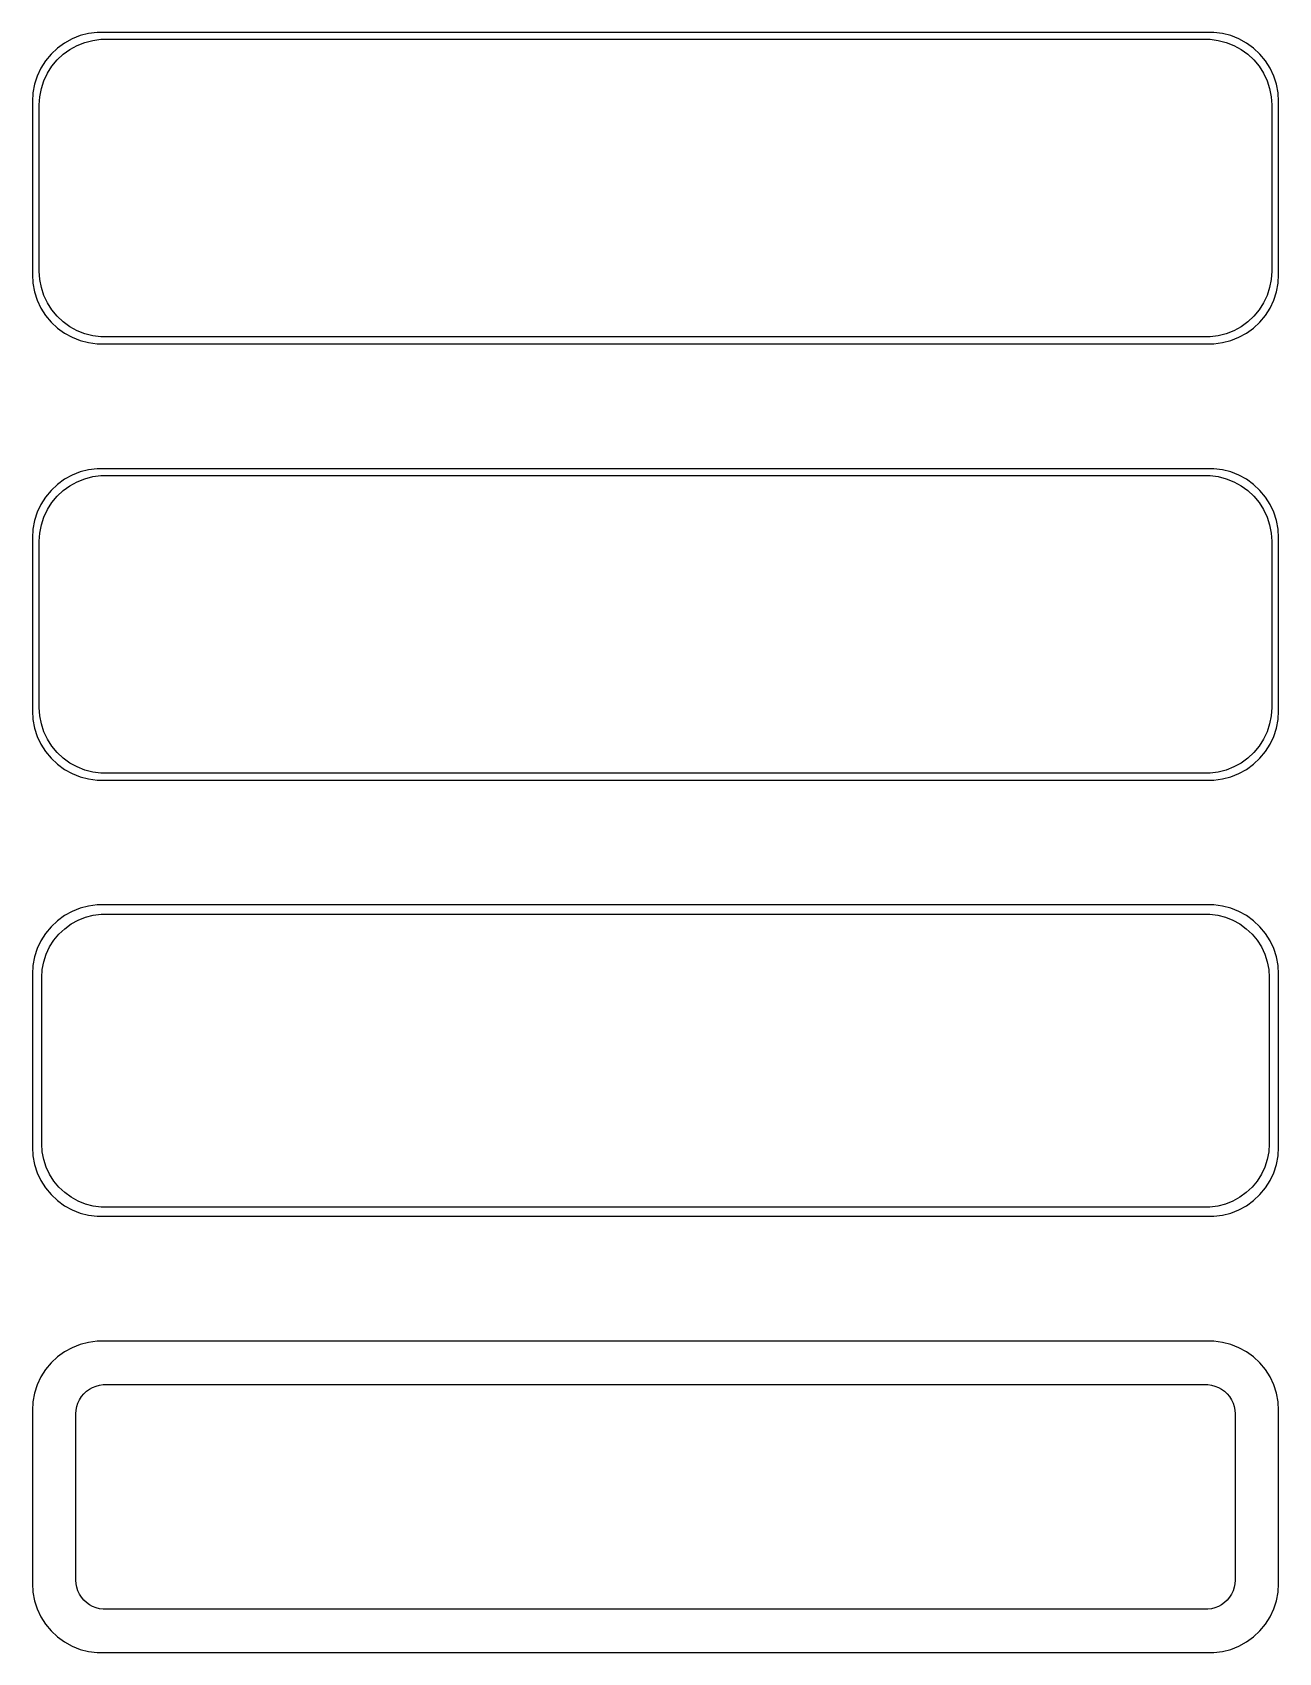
# Model space of a CAD drawing. Header units: metres. Extents: x -45 to 45, y 115 to 232.
import ezdxf

# ---------------------------------------------------------------- set-up
doc = ezdxf.new("R2010")
doc.units = ezdxf.units.M

msp = doc.modelspace()

# ---------------------------------------------------------------- linework, layer by layer
for p, q in [((-40.9369, 231.661), (-41.5451, 231.505)), ((-40.3139, 231.74), (-40.9369, 231.661)), ((40.3139, 231.74), (-40.3139, 231.74)), ((40.9369, 231.661), (40.3139, 231.74)), ((41.5451, 231.505), (40.9369, 231.661)), ((-43.1871, 230.603), (-43.6448, 230.173)), ((-42.6791, 230.972), (-43.1871, 230.603)), ((-42.7778, 230.16), (-42.2952, 230.511)), ((-42.1289, 231.274), (-42.6791, 230.972)), ((-42.2952, 230.511), (-41.7724, 230.798)), ((-41.5451, 231.505), (-42.1289, 231.274)), ((-41.7724, 230.798), (-41.2178, 231.018)), ((-41.2178, 231.018), (-40.6401, 231.166)), ((-40.6401, 231.166), (-40.0482, 231.241)), ((-40.0482, 231.241), (40.0482, 231.241)), ((40.0482, 231.241), (40.6401, 231.166)), ((40.6401, 231.166), (41.2178, 231.018)), ((41.2178, 231.018), (41.7724, 230.798)), ((42.1289, 231.274), (41.5451, 231.505)), ((41.7724, 230.798), (42.2952, 230.511)), ((42.6791, 230.972), (42.1289, 231.274)), ((42.2952, 230.511), (42.7778, 230.16)), ((43.1871, 230.603), (42.6791, 230.972)), ((43.6448, 230.173), (43.1871, 230.603)), ((-44.0451, 229.689), (-44.3815, 229.159)), ((-43.6448, 230.173), (-44.0451, 229.689)), ((-43.9124, 228.788), (-43.5928, 229.292)), ((-43.5928, 229.292), (-43.2126, 229.752)), ((-43.2126, 229.752), (-42.7778, 230.16)), ((42.7778, 230.16), (43.2126, 229.752)), ((43.2126, 229.752), (43.5928, 229.292)), ((43.5928, 229.292), (43.9124, 228.788)), ((44.0451, 229.689), (43.6448, 230.173)), ((44.3815, 229.159), (44.0451, 229.689)), ((-44.6489, 228.591), (-44.8429, 227.993)), ((-44.3815, 229.159), (-44.6489, 228.591)), ((-44.3508, 227.681), (-44.1664, 228.249)), ((-44.1664, 228.249), (-43.9124, 228.788)), ((43.9124, 228.788), (44.1664, 228.249)), ((44.1664, 228.249), (44.3508, 227.681)), ((44.6489, 228.591), (44.3815, 229.159)), ((44.8429, 227.993), (44.6489, 228.591)), ((-44.9606, 227.377), (-45, 226.75)), ((-44.8429, 227.993), (-44.9606, 227.377)), ((-44.5, 226.5), (-44.4625, 227.095)), ((-44.4625, 227.095), (-44.3508, 227.681)), ((44.3508, 227.681), (44.4625, 227.095)), ((44.4625, 227.095), (44.5, 226.5)), ((44.9606, 227.377), (44.8429, 227.993)), ((45, 226.75), (44.9606, 227.377)), ((-45, 226.75), (-45, 214.25)), ((-44.5, 214.5), (-44.5, 226.5)), ((44.5, 226.5), (44.5, 214.5)), ((45, 214.25), (45, 226.75)), ((-45, 214.25), (-44.9606, 213.623)), ((-44.4625, 213.905), (-44.5, 214.5)), ((44.5, 214.5), (44.4625, 213.905)), ((44.9606, 213.623), (45, 214.25)), ((-44.9606, 213.623), (-44.8429, 213.007)), ((-44.8429, 213.007), (-44.6489, 212.409)), ((-44.3508, 213.319), (-44.4625, 213.905)), ((-44.1664, 212.751), (-44.3508, 213.319)), ((44.3508, 213.319), (44.1664, 212.751)), ((44.4625, 213.905), (44.3508, 213.319)), ((44.6489, 212.409), (44.8429, 213.007)), ((44.8429, 213.007), (44.9606, 213.623)), ((-44.6489, 212.409), (-44.3815, 211.841)), ((-44.3815, 211.841), (-44.0451, 211.311)), ((-43.9124, 212.212), (-44.1664, 212.751)), ((-43.5928, 211.708), (-43.9124, 212.212)), ((43.9124, 212.212), (43.5928, 211.708)), ((44.1664, 212.751), (43.9124, 212.212)), ((44.0451, 211.311), (44.3815, 211.841)), ((44.3815, 211.841), (44.6489, 212.409)), ((-44.0451, 211.311), (-43.6448, 210.827)), ((-43.6448, 210.827), (-43.1871, 210.397)), ((-43.2126, 211.248), (-43.5928, 211.708)), ((-42.7778, 210.84), (-43.2126, 211.248)), ((-42.2952, 210.489), (-42.7778, 210.84)), ((42.7778, 210.84), (42.2952, 210.489)), ((43.2126, 211.248), (42.7778, 210.84)), ((43.1871, 210.397), (43.6448, 210.827)), ((43.5928, 211.708), (43.2126, 211.248)), ((43.6448, 210.827), (44.0451, 211.311)), ((-43.1871, 210.397), (-42.6791, 210.028)), ((-42.6791, 210.028), (-42.1289, 209.726)), ((-41.7724, 210.202), (-42.2952, 210.489)), ((-42.1289, 209.726), (-41.5451, 209.495)), ((-41.2178, 209.982), (-41.7724, 210.202)), ((-41.5451, 209.495), (-40.9369, 209.339)), ((-40.6401, 209.834), (-41.2178, 209.982)), ((-40.0482, 209.759), (-40.6401, 209.834)), ((40.0482, 209.759), (-40.0482, 209.759)), ((40.6401, 209.834), (40.0482, 209.759)), ((41.2178, 209.982), (40.6401, 209.834)), ((40.9369, 209.339), (41.5451, 209.495)), ((41.7724, 210.202), (41.2178, 209.982)), ((41.5451, 209.495), (42.1289, 209.726)), ((42.2952, 210.489), (41.7724, 210.202)), ((42.1289, 209.726), (42.6791, 210.028)), ((42.6791, 210.028), (43.1871, 210.397)), ((-40.9369, 209.339), (-40.3139, 209.26)), ((-40.3139, 209.26), (40.3139, 209.26)), ((40.3139, 209.26), (40.9369, 209.339)), ((-40.9369, 200.161), (-41.5451, 200.005)), ((-40.3139, 200.24), (-40.9369, 200.161)), ((40.3139, 200.24), (-40.3139, 200.24)), ((40.9369, 200.161), (40.3139, 200.24)), ((41.5451, 200.005), (40.9369, 200.161)), ((-43.1871, 199.103), (-43.6448, 198.673)), ((-42.6791, 199.472), (-43.1871, 199.103)), ((-42.7778, 198.66), (-42.2952, 199.011)), ((-42.1289, 199.774), (-42.6791, 199.472)), ((-42.2952, 199.011), (-41.7724, 199.298)), ((-41.5451, 200.005), (-42.1289, 199.774)), ((-41.7724, 199.298), (-41.2178, 199.518)), ((-41.2178, 199.518), (-40.6401, 199.666)), ((-40.6401, 199.666), (-40.0482, 199.741)), ((-40.0482, 199.741), (40.0482, 199.741)), ((40.0482, 199.741), (40.6401, 199.666)), ((40.6401, 199.666), (41.2178, 199.518)), ((41.2178, 199.518), (41.7724, 199.298)), ((42.1289, 199.774), (41.5451, 200.005)), ((41.7724, 199.298), (42.2952, 199.011)), ((42.6791, 199.472), (42.1289, 199.774)), ((42.2952, 199.011), (42.7778, 198.66)), ((43.1871, 199.103), (42.6791, 199.472)), ((43.6448, 198.673), (43.1871, 199.103)), ((-44.0451, 198.189), (-44.3815, 197.659)), ((-43.6448, 198.673), (-44.0451, 198.189)), ((-43.9124, 197.288), (-43.5928, 197.792)), ((-43.5928, 197.792), (-43.2126, 198.252)), ((-43.2126, 198.252), (-42.7778, 198.66)), ((42.7778, 198.66), (43.2126, 198.252)), ((43.2126, 198.252), (43.5928, 197.792)), ((43.5928, 197.792), (43.9124, 197.288)), ((44.0451, 198.189), (43.6448, 198.673)), ((44.3815, 197.659), (44.0451, 198.189)), ((-44.6489, 197.091), (-44.8429, 196.493)), ((-44.3815, 197.659), (-44.6489, 197.091)), ((-44.3508, 196.181), (-44.1664, 196.749)), ((-44.1664, 196.749), (-43.9124, 197.288)), ((43.9124, 197.288), (44.1664, 196.749)), ((44.1664, 196.749), (44.3508, 196.181)), ((44.6489, 197.091), (44.3815, 197.659)), ((44.8429, 196.493), (44.6489, 197.091)), ((-44.9606, 195.877), (-45, 195.25)), ((-44.8429, 196.493), (-44.9606, 195.877)), ((-44.5, 195), (-44.4625, 195.595)), ((-44.4625, 195.595), (-44.3508, 196.181)), ((44.3508, 196.181), (44.4625, 195.595)), ((44.4625, 195.595), (44.5, 195)), ((44.9606, 195.877), (44.8429, 196.493)), ((45, 195.25), (44.9606, 195.877)), ((-45, 195.25), (-45, 182.75)), ((-44.5, 183), (-44.5, 195)), ((44.5, 195), (44.5, 183)), ((45, 182.75), (45, 195.25)), ((-45, 182.75), (-44.9606, 182.123)), ((-44.4625, 182.405), (-44.5, 183)), ((44.5, 183), (44.4625, 182.405)), ((44.9606, 182.123), (45, 182.75)), ((-44.9606, 182.123), (-44.8429, 181.507)), ((-44.8429, 181.507), (-44.6489, 180.909)), ((-44.3508, 181.819), (-44.4625, 182.405)), ((-44.1664, 181.251), (-44.3508, 181.819)), ((44.3508, 181.819), (44.1664, 181.251)), ((44.4625, 182.405), (44.3508, 181.819)), ((44.6489, 180.909), (44.8429, 181.507)), ((44.8429, 181.507), (44.9606, 182.123)), ((-44.6489, 180.909), (-44.3815, 180.341)), ((-44.3815, 180.341), (-44.0451, 179.811)), ((-43.9124, 180.712), (-44.1664, 181.251)), ((-43.5928, 180.208), (-43.9124, 180.712)), ((-43.2126, 179.748), (-43.5928, 180.208)), ((43.5928, 180.208), (43.2126, 179.748)), ((43.9124, 180.712), (43.5928, 180.208)), ((44.1664, 181.251), (43.9124, 180.712)), ((44.0451, 179.811), (44.3815, 180.341)), ((44.3815, 180.341), (44.6489, 180.909)), ((-44.0451, 179.811), (-43.6448, 179.327)), ((-43.6448, 179.327), (-43.1871, 178.897)), ((-42.7778, 179.34), (-43.2126, 179.748)), ((-42.2952, 178.989), (-42.7778, 179.34)), ((-41.7724, 178.702), (-42.2952, 178.989)), ((42.2952, 178.989), (41.7724, 178.702)), ((42.7778, 179.34), (42.2952, 178.989)), ((43.2126, 179.748), (42.7778, 179.34)), ((43.1871, 178.897), (43.6448, 179.327)), ((43.6448, 179.327), (44.0451, 179.811)), ((-43.1871, 178.897), (-42.6791, 178.528)), ((-42.6791, 178.528), (-42.1289, 178.226)), ((-42.1289, 178.226), (-41.5451, 177.995)), ((-41.2178, 178.482), (-41.7724, 178.702)), ((-41.5451, 177.995), (-40.9369, 177.839)), ((-40.6401, 178.334), (-41.2178, 178.482)), ((-40.9369, 177.839), (-40.3139, 177.76)), ((-40.0482, 178.259), (-40.6401, 178.334)), ((40.0482, 178.259), (-40.0482, 178.259)), ((40.6401, 178.334), (40.0482, 178.259)), ((40.3139, 177.76), (40.9369, 177.839)), ((41.2178, 178.482), (40.6401, 178.334)), ((40.9369, 177.839), (41.5451, 177.995)), ((41.7724, 178.702), (41.2178, 178.482)), ((41.5451, 177.995), (42.1289, 178.226)), ((42.1289, 178.226), (42.6791, 178.528)), ((42.6791, 178.528), (43.1871, 178.897)), ((-40.3139, 177.76), (40.3139, 177.76)), ((-41.5451, 168.505), (-42.1289, 168.274)), ((-40.9369, 168.661), (-41.5451, 168.505)), ((-40.3139, 168.74), (-40.9369, 168.661)), ((40.3139, 168.74), (-40.3139, 168.74)), ((40.9369, 168.661), (40.3139, 168.74)), ((41.5451, 168.505), (40.9369, 168.661)), ((42.1289, 168.274), (41.5451, 168.505)), ((-43.1871, 167.603), (-43.6448, 167.173)), ((-42.6791, 167.972), (-43.1871, 167.603)), ((-42.1289, 168.274), (-42.6791, 167.972)), ((-42.6684, 167.028), (-42.2032, 167.366)), ((-42.2032, 167.366), (-41.6994, 167.643)), ((-41.6994, 167.643), (-41.1648, 167.854)), ((-41.1648, 167.854), (-40.6079, 167.997)), ((-40.6079, 167.997), (-40.0375, 168.069)), ((-40.0375, 168.069), (40.0375, 168.069)), ((40.0375, 168.069), (40.6079, 167.997)), ((40.6079, 167.997), (41.1648, 167.854)), ((41.1648, 167.854), (41.6994, 167.643)), ((41.6994, 167.643), (42.2032, 167.366)), ((42.6791, 167.972), (42.1289, 168.274)), ((42.2032, 167.366), (42.6684, 167.028)), ((43.1871, 167.603), (42.6791, 167.972)), ((43.6448, 167.173), (43.1871, 167.603)), ((-44.3815, 166.159), (-44.6489, 165.591)), ((-44.0451, 166.689), (-44.3815, 166.159)), ((-43.6448, 167.173), (-44.0451, 166.689)), ((-43.7621, 165.706), (-43.454, 166.191)), ((-43.454, 166.191), (-43.0875, 166.634)), ((-43.0875, 166.634), (-42.6684, 167.028)), ((42.6684, 167.028), (43.0875, 166.634)), ((43.0875, 166.634), (43.454, 166.191)), ((43.454, 166.191), (43.7621, 165.706)), ((44.0451, 166.689), (43.6448, 167.173)), ((44.3815, 166.159), (44.0451, 166.689)), ((44.6489, 165.591), (44.3815, 166.159)), ((-44.8429, 164.993), (-44.9606, 164.377)), ((-44.6489, 165.591), (-44.8429, 164.993)), ((-44.1846, 164.639), (-44.0069, 165.185)), ((-44.0069, 165.185), (-43.7621, 165.706)), ((43.7621, 165.706), (44.0069, 165.185)), ((44.0069, 165.185), (44.1846, 164.639)), ((44.8429, 164.993), (44.6489, 165.591)), ((44.9606, 164.377), (44.8429, 164.993)), ((-44.9606, 164.377), (-45, 163.75)), ((-44.3284, 163.5), (-44.2923, 164.074)), ((-44.2923, 164.074), (-44.1846, 164.639)), ((44.1846, 164.639), (44.2923, 164.074)), ((44.2923, 164.074), (44.3284, 163.5)), ((45, 163.75), (44.9606, 164.377)), ((-45, 163.75), (-45, 151.25)), ((-44.3284, 151.5), (-44.3284, 163.5)), ((44.3284, 163.5), (44.3284, 151.5)), ((45, 151.25), (45, 163.75)), ((-45, 151.25), (-44.9606, 150.623)), ((-44.2923, 150.926), (-44.3284, 151.5)), ((-44.1846, 150.361), (-44.2923, 150.926)), ((44.2923, 150.926), (44.1846, 150.361)), ((44.3284, 151.5), (44.2923, 150.926)), ((44.9606, 150.623), (45, 151.25)), ((-44.9606, 150.623), (-44.8429, 150.007)), ((-44.8429, 150.007), (-44.6489, 149.409)), ((-44.0069, 149.815), (-44.1846, 150.361)), ((-43.7621, 149.294), (-44.0069, 149.815)), ((44.0069, 149.815), (43.7621, 149.294)), ((44.1846, 150.361), (44.0069, 149.815)), ((44.6489, 149.409), (44.8429, 150.007)), ((44.8429, 150.007), (44.9606, 150.623)), ((-44.6489, 149.409), (-44.3815, 148.841)), ((-44.3815, 148.841), (-44.0451, 148.311)), ((-43.454, 148.809), (-43.7621, 149.294)), ((-43.0875, 148.366), (-43.454, 148.809)), ((43.454, 148.809), (43.0875, 148.366)), ((43.7621, 149.294), (43.454, 148.809)), ((44.0451, 148.311), (44.3815, 148.841)), ((44.3815, 148.841), (44.6489, 149.409)), ((-44.0451, 148.311), (-43.6448, 147.827)), ((-43.6448, 147.827), (-43.1871, 147.397)), ((-43.1871, 147.397), (-42.6791, 147.028)), ((-42.6684, 147.972), (-43.0875, 148.366)), ((-42.2032, 147.634), (-42.6684, 147.972)), ((-41.6994, 147.357), (-42.2032, 147.634)), ((42.2032, 147.634), (41.6994, 147.357)), ((42.6684, 147.972), (42.2032, 147.634)), ((43.0875, 148.366), (42.6684, 147.972)), ((42.6791, 147.028), (43.1871, 147.397)), ((43.1871, 147.397), (43.6448, 147.827)), ((43.6448, 147.827), (44.0451, 148.311)), ((-42.6791, 147.028), (-42.1289, 146.726)), ((-42.1289, 146.726), (-41.5451, 146.495)), ((-41.1648, 147.146), (-41.6994, 147.357)), ((-41.5451, 146.495), (-40.9369, 146.339)), ((-40.6079, 147.003), (-41.1648, 147.146)), ((-40.9369, 146.339), (-40.3139, 146.26)), ((-40.0375, 146.931), (-40.6079, 147.003)), ((-40.3139, 146.26), (40.3139, 146.26)), ((40.0375, 146.931), (-40.0375, 146.931)), ((40.6079, 147.003), (40.0375, 146.931)), ((40.3139, 146.26), (40.9369, 146.339)), ((41.1648, 147.146), (40.6079, 147.003)), ((40.9369, 146.339), (41.5451, 146.495)), ((41.6994, 147.357), (41.1648, 147.146)), ((41.5451, 146.495), (42.1289, 146.726)), ((42.1289, 146.726), (42.6791, 147.028)), ((-41.5451, 137.005), (-42.1289, 136.774)), ((-40.9369, 137.161), (-41.5451, 137.005)), ((-40.3139, 137.24), (-40.9369, 137.161)), ((40.3139, 137.24), (-40.3139, 137.24)), ((40.9369, 137.161), (40.3139, 137.24)), ((41.5451, 137.005), (40.9369, 137.161)), ((42.1289, 136.774), (41.5451, 137.005)), ((-43.1871, 136.103), (-43.6448, 135.673)), ((-42.6791, 136.472), (-43.1871, 136.103)), ((-42.1289, 136.774), (-42.6791, 136.472)), ((42.6791, 136.472), (42.1289, 136.774)), ((43.1871, 136.103), (42.6791, 136.472)), ((43.6448, 135.673), (43.1871, 136.103)), ((-44.3815, 134.659), (-44.6489, 134.091)), ((-44.0451, 135.189), (-44.3815, 134.659)), ((-43.6448, 135.673), (-44.0451, 135.189)), ((44.0451, 135.189), (43.6448, 135.673)), ((44.3815, 134.659), (44.0451, 135.189)), ((44.6489, 134.091), (44.3815, 134.659)), ((-44.8429, 133.493), (-44.9606, 132.877)), ((-44.6489, 134.091), (-44.8429, 133.493)), ((-41.4567, 133.24), (-41.2879, 133.444)), ((-41.2879, 133.444), (-41.0947, 133.625)), ((-41.0947, 133.625), (-40.8804, 133.781)), ((-40.8804, 133.781), (-40.6482, 133.909)), ((-40.6482, 133.909), (-40.4019, 134.006)), ((-40.4019, 134.006), (-40.1453, 134.072)), ((-40.1453, 134.072), (-39.8825, 134.105)), ((-39.8825, 134.105), (39.8825, 134.105)), ((39.8825, 134.105), (40.1453, 134.072)), ((40.1453, 134.072), (40.4019, 134.006)), ((40.4019, 134.006), (40.6482, 133.909)), ((40.6482, 133.909), (40.8804, 133.781)), ((40.8804, 133.781), (41.0947, 133.625)), ((41.0947, 133.625), (41.2879, 133.444)), ((41.2879, 133.444), (41.4567, 133.24)), ((44.8429, 133.493), (44.6489, 134.091)), ((44.9606, 132.877), (44.8429, 133.493)), ((-44.9606, 132.877), (-45, 132.25)), ((-45, 132.25), (-45, 119.75)), ((-41.8596, 132), (-41.843, 132.264)), ((-41.843, 132.264), (-41.7934, 132.525)), ((-41.7934, 132.525), (-41.7115, 132.777)), ((-41.7115, 132.777), (-41.5987, 133.016)), ((-41.5987, 133.016), (-41.4567, 133.24)), ((41.4567, 133.24), (41.5987, 133.016)), ((41.5987, 133.016), (41.7115, 132.777)), ((41.7115, 132.777), (41.7934, 132.525)), ((41.7934, 132.525), (41.843, 132.264)), ((41.843, 132.264), (41.8596, 132)), ((45, 132.25), (44.9606, 132.877)), ((45, 119.75), (45, 132.25)), ((-41.8596, 120), (-41.8596, 132)), ((41.8596, 132), (41.8596, 120)), ((-45, 119.75), (-44.9606, 119.123)), ((-41.843, 119.736), (-41.8596, 120)), ((-41.7934, 119.475), (-41.843, 119.736)), ((-41.7115, 119.223), (-41.7934, 119.475)), ((41.7934, 119.475), (41.7115, 119.223)), ((41.843, 119.736), (41.7934, 119.475)), ((41.8596, 120), (41.843, 119.736)), ((44.9606, 119.123), (45, 119.75)), ((-44.9606, 119.123), (-44.8429, 118.507)), ((-44.8429, 118.507), (-44.6489, 117.909)), ((-41.5987, 118.984), (-41.7115, 119.223)), ((-41.4567, 118.76), (-41.5987, 118.984)), ((-41.2879, 118.556), (-41.4567, 118.76)), ((-41.0947, 118.375), (-41.2879, 118.556)), ((-40.8804, 118.219), (-41.0947, 118.375)), ((-40.6482, 118.091), (-40.8804, 118.219)), ((40.8804, 118.219), (40.6482, 118.091)), ((41.0947, 118.375), (40.8804, 118.219)), ((41.2879, 118.556), (41.0947, 118.375)), ((41.4567, 118.76), (41.2879, 118.556)), ((41.5987, 118.984), (41.4567, 118.76)), ((41.7115, 119.223), (41.5987, 118.984)), ((44.6489, 117.909), (44.8429, 118.507)), ((44.8429, 118.507), (44.9606, 119.123)), ((-44.6489, 117.909), (-44.3815, 117.341)), ((-44.3815, 117.341), (-44.0451, 116.811)), ((-40.4019, 117.994), (-40.6482, 118.091)), ((-40.1453, 117.928), (-40.4019, 117.994)), ((-39.8825, 117.895), (-40.1453, 117.928)), ((39.8825, 117.895), (-39.8825, 117.895)), ((40.1453, 117.928), (39.8825, 117.895)), ((40.4019, 117.994), (40.1453, 117.928)), ((40.6482, 118.091), (40.4019, 117.994)), ((44.0451, 116.811), (44.3815, 117.341)), ((44.3815, 117.341), (44.6489, 117.909)), ((-44.0451, 116.811), (-43.6448, 116.327)), ((-43.6448, 116.327), (-43.1871, 115.897)), ((-43.1871, 115.897), (-42.6791, 115.528)), ((42.6791, 115.528), (43.1871, 115.897)), ((43.1871, 115.897), (43.6448, 116.327)), ((43.6448, 116.327), (44.0451, 116.811)), ((-42.6791, 115.528), (-42.1289, 115.226)), ((-42.1289, 115.226), (-41.5451, 114.995)), ((-41.5451, 114.995), (-40.9369, 114.839)), ((-40.9369, 114.839), (-40.3139, 114.76)), ((-40.3139, 114.76), (40.3139, 114.76)), ((40.3139, 114.76), (40.9369, 114.839)), ((40.9369, 114.839), (41.5451, 114.995)), ((41.5451, 114.995), (42.1289, 115.226)), ((42.1289, 115.226), (42.6791, 115.528))]:
    msp.add_line(p, q)

doc.saveas('drawing.dxf')
